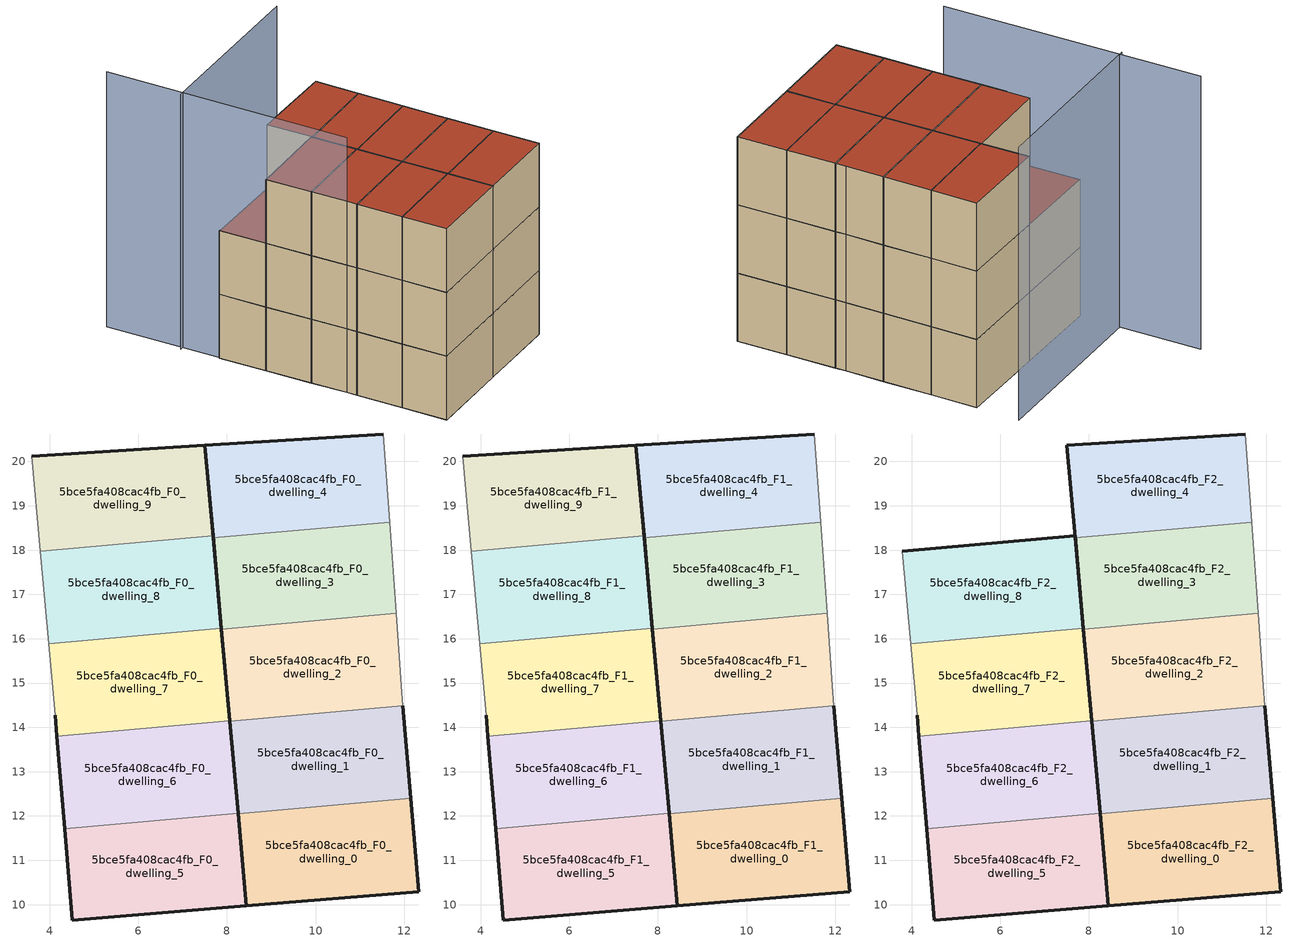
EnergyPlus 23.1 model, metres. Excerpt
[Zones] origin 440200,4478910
5bce5fa408cac4fb_F0_dwelling_0
 floor ground (EU_floor_Construction): 12.33,10.29 12.15,12.4 8.25,12.05 8.44,9.97 z0
 wall outside (EU_wall_Construction): 12.15,12.4 12.33,10.29 8.44,9.97 8.25,12.05 z0:3
 wall to 5bce5fa408cac4fb_F0_dwelling_1 (EU_wall_Construction): 8.25,12.05 12.15,12.4 z0:3
5bce5fa408cac4fb_F0_dwelling_1
 floor ground (EU_floor_Construction): 12.15,12.4 11.97,14.49 8.07,14.14 8.25,12.05 z0
 wall outside (EU_wall_Construction): 8.25,12.05 8.07,14.14 / 11.97,14.49 12.15,12.4 z0:3
 wall to 5bce5fa408cac4fb_F0_dwelling_2 (EU_wall_Construction): 8.07,14.14 11.97,14.49 z0:3
5bce5fa408cac4fb_F0_dwelling_2
 floor ground (EU_floor_Construction): 11.97,14.49 11.93,14.93 11.82,16.57 7.88,16.22 8.07,14.14 z0
 wall outside (EU_wall_Construction): 8.07,14.14 7.88,16.22 z0:3
 wall adiabatic (EU_wall_Construction): 11.82,16.57 11.93,14.93 11.97,14.49 z0:3
 wall to 5bce5fa408cac4fb_F0_dwelling_3 (EU_wall_Construction): 7.88,16.22 11.82,16.57 z0:3
5bce5fa408cac4fb_F0_dwelling_3
 floor ground (EU_floor_Construction): 11.82,16.57 11.67,18.63 7.69,18.27 7.88,16.22 z0
 wall outside (EU_wall_Construction): 7.88,16.22 7.69,18.27 z0:3
 wall to 5bce5fa408cac4fb_F0_dwelling_4 (EU_wall_Construction): 7.69,18.27 11.67,18.63 z0:3
 wall adiabatic (EU_wall_Construction): 11.67,18.63 11.82,16.57 z0:3
5bce5fa408cac4fb_F0_dwelling_4
 floor ground (EU_floor_Construction): 11.67,18.63 11.53,20.62 7.5,20.37 7.69,18.27 z0
 wall outside (EU_wall_Construction): 7.69,18.27 7.5,20.37 11.53,20.62 z0:3
 wall adiabatic (EU_wall_Construction): 11.53,20.62 11.67,18.63 z0:3
5bce5fa408cac4fb_F0_dwelling_5
 floor ground (EU_floor_Construction): 8.44,9.97 8.25,12.07 4.34,11.71 4.51,9.65 z0
 wall outside (EU_wall_Construction): 8.25,12.07 8.44,9.97 4.51,9.65 4.34,11.71 z0:3
 wall to 5bce5fa408cac4fb_F0_dwelling_6 (EU_wall_Construction): 4.34,11.71 8.25,12.07 z0:3
5bce5fa408cac4fb_F0_dwelling_6
 floor ground (EU_floor_Construction): 8.25,12.07 8.06,14.15 4.16,13.8 4.34,11.71 z0
 wall outside (EU_wall_Construction): 4.34,11.71 4.16,13.8 / 8.06,14.15 8.25,12.07 z0:3
 wall to 5bce5fa408cac4fb_F0_dwelling_7 (EU_wall_Construction): 4.16,13.8 8.06,14.15 z0:3
5bce5fa408cac4fb_F0_dwelling_7
 floor ground (EU_floor_Construction): 8.06,14.15 7.88,16.24 3.98,15.89 4.13,14.27 4.16,13.8 z0
 wall outside (EU_wall_Construction): 7.88,16.24 8.06,14.15 / 4.16,13.8 4.13,14.27 z0:3
 wall adiabatic (EU_wall_Construction): 4.13,14.27 3.98,15.89 z0:3
 wall to 5bce5fa408cac4fb_F0_dwelling_8 (EU_wall_Construction): 3.98,15.89 7.88,16.24 z0:3
5bce5fa408cac4fb_F0_dwelling_8
 floor ground (EU_floor_Construction): 7.88,16.24 7.69,18.33 3.79,17.98 3.98,15.89 z0
 wall outside (EU_wall_Construction): 7.69,18.33 7.88,16.24 z0:3
 wall adiabatic (EU_wall_Construction): 3.98,15.89 3.79,17.98 z0:3
 wall to 5bce5fa408cac4fb_F0_dwelling_9 (EU_wall_Construction): 3.79,17.98 7.69,18.33 z0:3
5bce5fa408cac4fb_F0_dwelling_9
 floor ground (EU_floor_Construction): 7.69,18.33 7.5,20.37 3.6,20.12 3.79,17.98 z0
 wall outside (EU_wall_Construction): 3.6,20.12 7.5,20.37 7.69,18.33 z0:3
 wall adiabatic (EU_wall_Construction): 3.79,17.98 3.6,20.12 z0:3
5bce5fa408cac4fb_F1_dwelling_0
 floor to 5bce5fa408cac4fb_F0_dwelling_0 (EU_floor_Construction): 12.33,10.29 12.15,12.4 8.25,12.05 8.44,9.97 z3
 wall outside (EU_wall_Construction): 12.15,12.4 12.33,10.29 8.44,9.97 8.25,12.05 z3:6
 wall to 5bce5fa408cac4fb_F1_dwelling_1 (EU_wall_Construction): 8.25,12.05 12.15,12.4 z3:6
5bce5fa408cac4fb_F1_dwelling_1
 floor to 5bce5fa408cac4fb_F0_dwelling_1 (EU_floor_Construction): 12.15,12.4 11.97,14.49 8.07,14.14 8.25,12.05 z3
 wall outside (EU_wall_Construction): 8.25,12.05 8.07,14.14 / 11.97,14.49 12.15,12.4 z3:6
 wall to 5bce5fa408cac4fb_F1_dwelling_2 (EU_wall_Construction): 8.07,14.14 11.97,14.49 z3:6
5bce5fa408cac4fb_F1_dwelling_2
 floor to 5bce5fa408cac4fb_F0_dwelling_2 (EU_floor_Construction): 11.97,14.49 11.93,14.93 11.82,16.57 7.88,16.22 8.07,14.14 z3
 wall outside (EU_wall_Construction): 8.07,14.14 7.88,16.22 z3:6
 wall adiabatic (EU_wall_Construction): 11.82,16.57 11.93,14.93 11.97,14.49 z3:6
 wall to 5bce5fa408cac4fb_F1_dwelling_3 (EU_wall_Construction): 7.88,16.22 11.82,16.57 z3:6
5bce5fa408cac4fb_F1_dwelling_3
 floor to 5bce5fa408cac4fb_F0_dwelling_3 (EU_floor_Construction): 11.82,16.57 11.67,18.63 7.69,18.27 7.88,16.22 z3
 wall outside (EU_wall_Construction): 7.88,16.22 7.69,18.27 z3:6
 wall to 5bce5fa408cac4fb_F1_dwelling_4 (EU_wall_Construction): 7.69,18.27 11.67,18.63 z3:6
 wall adiabatic (EU_wall_Construction): 11.67,18.63 11.82,16.57 z3:6
5bce5fa408cac4fb_F1_dwelling_4
 floor to 5bce5fa408cac4fb_F0_dwelling_4 (EU_floor_Construction): 11.67,18.63 11.53,20.62 7.5,20.37 7.69,18.27 z3
 wall outside (EU_wall_Construction): 7.69,18.27 7.5,20.37 11.53,20.62 z3:6
 wall adiabatic (EU_wall_Construction): 11.53,20.62 11.67,18.63 z3:6
5bce5fa408cac4fb_F1_dwelling_5
 floor to 5bce5fa408cac4fb_F0_dwelling_5 (EU_floor_Construction): 8.44,9.97 8.25,12.07 4.34,11.71 4.51,9.65 z3
 wall outside (EU_wall_Construction): 8.25,12.07 8.44,9.97 4.51,9.65 4.34,11.71 z3:6
 wall to 5bce5fa408cac4fb_F1_dwelling_6 (EU_wall_Construction): 4.34,11.71 8.25,12.07 z3:6
5bce5fa408cac4fb_F1_dwelling_6
 floor to 5bce5fa408cac4fb_F0_dwelling_6 (EU_floor_Construction): 8.25,12.07 8.06,14.15 4.16,13.8 4.34,11.71 z3
 wall outside (EU_wall_Construction): 4.34,11.71 4.16,13.8 / 8.06,14.15 8.25,12.07 z3:6
 wall to 5bce5fa408cac4fb_F1_dwelling_7 (EU_wall_Construction): 4.16,13.8 8.06,14.15 z3:6
5bce5fa408cac4fb_F1_dwelling_7
 floor to 5bce5fa408cac4fb_F0_dwelling_7 (EU_floor_Construction): 8.06,14.15 7.88,16.24 3.98,15.89 4.13,14.27 4.16,13.8 z3
 wall outside (EU_wall_Construction): 7.88,16.24 8.06,14.15 / 4.16,13.8 4.13,14.27 z3:6
 wall adiabatic (EU_wall_Construction): 4.13,14.27 3.98,15.89 z3:6
 wall to 5bce5fa408cac4fb_F1_dwelling_8 (EU_wall_Construction): 3.98,15.89 7.88,16.24 z3:6
5bce5fa408cac4fb_F1_dwelling_8
 floor to 5bce5fa408cac4fb_F0_dwelling_8 (EU_floor_Construction): 7.88,16.24 7.69,18.33 3.79,17.98 3.98,15.89 z3
 wall outside (EU_wall_Construction): 7.69,18.33 7.88,16.24 z3:6
 wall adiabatic (EU_wall_Construction): 3.98,15.89 3.79,17.98 z3:6
 wall to 5bce5fa408cac4fb_F1_dwelling_9 (EU_wall_Construction): 3.79,17.98 7.69,18.33 z3:6
5bce5fa408cac4fb_F1_dwelling_9
 floor to 5bce5fa408cac4fb_F0_dwelling_9 (EU_floor_Construction): 7.69,18.33 7.5,20.37 3.6,20.12 3.79,17.98 z3
 wall outside (EU_wall_Construction): 3.6,20.12 7.5,20.37 7.69,18.33 z3:6
 wall adiabatic (EU_wall_Construction): 3.79,17.98 3.6,20.12 z3:6
 roof outside (EU_roof_Construction): 7.5,20.37 7.69,18.33 3.79,17.98 3.6,20.12 z6
5bce5fa408cac4fb_F2_dwelling_0
 floor to 5bce5fa408cac4fb_F1_dwelling_0 (EU_floor_Construction): 12.33,10.29 12.15,12.4 8.25,12.05 8.44,9.97 z6
 wall outside (EU_wall_Construction): 12.15,12.4 12.33,10.29 8.44,9.97 8.25,12.05 z6:9
 wall to 5bce5fa408cac4fb_F2_dwelling_1 (EU_wall_Construction): 8.25,12.05 12.15,12.4 z6:9
 roof outside (EU_roof_Construction): 12.15,12.4 12.33,10.29 8.44,9.97 8.25,12.05 z9
5bce5fa408cac4fb_F2_dwelling_1
 floor to 5bce5fa408cac4fb_F1_dwelling_1 (EU_floor_Construction): 12.15,12.4 11.97,14.49 8.07,14.14 8.25,12.05 z6
 wall outside (EU_wall_Construction): 8.25,12.05 8.07,14.14 / 11.97,14.49 12.15,12.4 z6:9
 wall to 5bce5fa408cac4fb_F2_dwelling_2 (EU_wall_Construction): 8.07,14.14 11.97,14.49 z6:9
 roof outside (EU_roof_Construction): 11.97,14.49 12.15,12.4 8.25,12.05 8.07,14.14 z9
5bce5fa408cac4fb_F2_dwelling_2
 floor to 5bce5fa408cac4fb_F1_dwelling_2 (EU_floor_Construction): 11.97,14.49 11.93,14.93 11.82,16.57 7.88,16.22 8.07,14.14 z6
 wall outside (EU_wall_Construction): 8.07,14.14 7.88,16.22 z6:9
 wall adiabatic (EU_wall_Construction): 11.82,16.57 11.93,14.93 11.97,14.49 z6:9
 wall to 5bce5fa408cac4fb_F2_dwelling_3 (EU_wall_Construction): 7.88,16.22 11.82,16.57 z6:9
 roof outside (EU_roof_Construction): 11.82,16.57 11.93,14.93 11.97,14.49 8.07,14.14 7.88,16.22 z9
5bce5fa408cac4fb_F2_dwelling_3
 floor to 5bce5fa408cac4fb_F1_dwelling_3 (EU_floor_Construction): 11.82,16.57 11.67,18.63 7.69,18.27 7.88,16.22 z6
 wall outside (EU_wall_Construction): 7.88,16.22 7.69,18.27 z6:9
 wall to 5bce5fa408cac4fb_F2_dwelling_4 (EU_wall_Construction): 7.69,18.27 11.67,18.63 z6:9
 wall adiabatic (EU_wall_Construction): 11.67,18.63 11.82,16.57 z6:9
 roof outside (EU_roof_Construction): 11.67,18.63 11.82,16.57 7.88,16.22 7.69,18.27 z9
5bce5fa408cac4fb_F2_dwelling_4
 floor to 5bce5fa408cac4fb_F1_dwelling_4 (EU_floor_Construction): 11.67,18.63 11.53,20.62 7.5,20.37 7.69,18.27 z6
 wall outside (EU_wall_Construction): 7.69,18.27 7.5,20.37 11.53,20.62 z6:9
 wall adiabatic (EU_wall_Construction): 11.53,20.62 11.67,18.63 z6:9
 roof outside (EU_roof_Construction): 11.53,20.62 11.67,18.63 7.69,18.27 7.5,20.37 z9
5bce5fa408cac4fb_F2_dwelling_5
 floor to 5bce5fa408cac4fb_F1_dwelling_5 (EU_floor_Construction): 8.44,9.97 8.25,12.07 4.34,11.71 4.51,9.65 z6
 wall outside (EU_wall_Construction): 8.25,12.07 8.44,9.97 4.51,9.65 4.34,11.71 z6:9
 wall to 5bce5fa408cac4fb_F2_dwelling_6 (EU_wall_Construction): 4.34,11.71 8.25,12.07 z6:9
 roof outside (EU_roof_Construction): 8.25,12.07 8.44,9.97 4.51,9.65 4.34,11.71 z9
5bce5fa408cac4fb_F2_dwelling_6
 floor to 5bce5fa408cac4fb_F1_dwelling_6 (EU_floor_Construction): 8.25,12.07 8.06,14.15 4.16,13.8 4.34,11.71 z6
 wall outside (EU_wall_Construction): 4.34,11.71 4.16,13.8 / 8.06,14.15 8.25,12.07 z6:9
 wall to 5bce5fa408cac4fb_F2_dwelling_7 (EU_wall_Construction): 4.16,13.8 8.06,14.15 z6:9
 roof outside (EU_roof_Construction): 8.06,14.15 8.25,12.07 4.34,11.71 4.16,13.8 z9
5bce5fa408cac4fb_F2_dwelling_7
 floor to 5bce5fa408cac4fb_F1_dwelling_7 (EU_floor_Construction): 8.06,14.15 7.88,16.24 3.98,15.89 4.13,14.27 4.16,13.8 z6
 wall outside (EU_wall_Construction): 7.88,16.24 8.06,14.15 / 4.16,13.8 4.13,14.27 z6:9
 wall adiabatic (EU_wall_Construction): 4.13,14.27 3.98,15.89 z6:9
 wall to 5bce5fa408cac4fb_F2_dwelling_8 (EU_wall_Construction): 3.98,15.89 7.88,16.24 z6:9
 roof outside (EU_roof_Construction): 7.88,16.24 8.06,14.15 4.16,13.8 4.13,14.27 3.98,15.89 z9
5bce5fa408cac4fb_F2_dwelling_8
 floor to 5bce5fa408cac4fb_F1_dwelling_8 (EU_floor_Construction): 7.88,16.24 7.69,18.33 3.79,17.98 3.98,15.89 z6
 wall outside (EU_wall_Construction): 3.79,17.98 7.69,18.33 7.88,16.24 z6:9
 wall adiabatic (EU_wall_Construction): 3.98,15.89 3.79,17.98 z6:9
 roof outside (EU_roof_Construction): 7.69,18.33 7.88,16.24 3.98,15.89 3.79,17.98 z9
shading: 11.42,22.44 3.34,21.82 / 3.22,25.32 4.13,14.27 z0:12
[Building]
EU S2 Campaign: North Axis=0; Terrain=City; Solar Distribution=FullExterior
[Site:Location]
Madrid: Latitude=40.5; Longitude=-3.5; Time Zone=1; Elevation=609
[SizingPeriod:WeatherFileDays]
AnnualSizingPeriod: Begin Month=1; Begin Day of Month=1; End Month=12; End Day of Month=31; Day of Week for Start Day=Monday; Use Weather File Daylight Saving Period=No; Use Weather File Rain and Snow Indicators=No
[MATERIAL]
EU_InternalMass_Material: Roughness=MediumRough; Thickness=0.1; Conductivity=1; Density=1800; Specific Heat=900; Thermal Absorptance=0.9; Solar Absorptance=0.7; Visible Absorptance=0.7
[MATERIAL:NOMASS] Roughness=MediumRough; Thermal Absorptance=0.9; Solar Absorptance=0.7; Visible Absorptance=0.7
Name | Thermal Resistance
EU_wall_NoMass | 1.60022
EU_roof_NoMass | 1.57597
EU_floor_NoMass | 0.470652
[CONSTRUCTION]
EU_wall_Construction: EU_wall_NoMass
EU_roof_Construction: EU_roof_NoMass
EU_floor_Construction: EU_floor_NoMass
EU_InternalMass_Construction: EU_InternalMass_Material
[ZONE] Type=1; Multiplier=1; Ceiling Height=autocalculate; Floor Area=autocalculate; Part of Total Floor Area=Yes
Name | Volume
5bce5fa408cac4fb_F0_dwelling_0; 5bce5fa408cac4fb_F1_dwelling_0; 5bce5fa408cac4fb_F2_dwelling_0 | 24.6281
5bce5fa408cac4fb_F0_dwelling_1; 5bce5fa408cac4fb_F1_dwelling_1; 5bce5fa408cac4fb_F2_dwelling_1 | 24.6343
5bce5fa408cac4fb_F0_dwelling_2; 5bce5fa408cac4fb_F1_dwelling_2; 5bce5fa408cac4fb_F2_dwelling_2 | 24.6394
5bce5fa408cac4fb_F0_dwelling_3; 5bce5fa408cac4fb_F1_dwelling_3; 5bce5fa408cac4fb_F2_dwelling_3 | 24.6262
5bce5fa408cac4fb_F0_dwelling_4; 5bce5fa408cac4fb_F1_dwelling_4; 5bce5fa408cac4fb_F2_dwelling_4; 5bce5fa408cac4fb_F0_dwelling_5; 5bce5fa408cac4fb_F1_dwelling_5; 5bce5fa408cac4fb_F2_dwelling_5 | 24.6259
5bce5fa408cac4fb_F0_dwelling_6; 5bce5fa408cac4fb_F1_dwelling_6; 5bce5fa408cac4fb_F2_dwelling_6; 5bce5fa408cac4fb_F0_dwelling_8; 5bce5fa408cac4fb_F1_dwelling_8; 5bce5fa408cac4fb_F2_dwelling_8 | 24.6251
5bce5fa408cac4fb_F0_dwelling_7; 5bce5fa408cac4fb_F1_dwelling_7; 5bce5fa408cac4fb_F2_dwelling_7 | 24.6248
5bce5fa408cac4fb_F0_dwelling_9; 5bce5fa408cac4fb_F1_dwelling_9 | 24.6233
[INTERNALMASS] Construction=EU_InternalMass_Construction
Name | Zone or ZoneList | Surface Area
5bce5fa408cac4fb_F0_dwelling_0_EU_InternalMass | 5bce5fa408cac4fb_F0_dwelling_0 | 8.20921
5bce5fa408cac4fb_F0_dwelling_1_EU_InternalMass | 5bce5fa408cac4fb_F0_dwelling_1 | 8.21152
5bce5fa408cac4fb_F0_dwelling_2_EU_InternalMass | 5bce5fa408cac4fb_F0_dwelling_2 | 8.21287
5bce5fa408cac4fb_F0_dwelling_3_EU_InternalMass | 5bce5fa408cac4fb_F0_dwelling_3 | 8.20878
5bce5fa408cac4fb_F0_dwelling_4_EU_InternalMass | 5bce5fa408cac4fb_F0_dwelling_4 | 8.20869
5bce5fa408cac4fb_F0_dwelling_5_EU_InternalMass | 5bce5fa408cac4fb_F0_dwelling_5 | 8.20865
5bce5fa408cac4fb_F0_dwelling_6_EU_InternalMass | 5bce5fa408cac4fb_F0_dwelling_6 | 8.20846
5bce5fa408cac4fb_F0_dwelling_7_EU_InternalMass | 5bce5fa408cac4fb_F0_dwelling_7 | 8.20806
5bce5fa408cac4fb_F0_dwelling_8_EU_InternalMass | 5bce5fa408cac4fb_F0_dwelling_8 | 8.20835
5bce5fa408cac4fb_F0_dwelling_9_EU_InternalMass | 5bce5fa408cac4fb_F0_dwelling_9 | 8.20779
5bce5fa408cac4fb_F1_dwelling_0_EU_InternalMass | 5bce5fa408cac4fb_F1_dwelling_0 | 8.20921
5bce5fa408cac4fb_F1_dwelling_1_EU_InternalMass | 5bce5fa408cac4fb_F1_dwelling_1 | 8.21152
5bce5fa408cac4fb_F1_dwelling_2_EU_InternalMass | 5bce5fa408cac4fb_F1_dwelling_2 | 8.21287
5bce5fa408cac4fb_F1_dwelling_3_EU_InternalMass | 5bce5fa408cac4fb_F1_dwelling_3 | 8.20878
5bce5fa408cac4fb_F1_dwelling_4_EU_InternalMass | 5bce5fa408cac4fb_F1_dwelling_4 | 8.20869
5bce5fa408cac4fb_F1_dwelling_5_EU_InternalMass | 5bce5fa408cac4fb_F1_dwelling_5 | 8.20865
5bce5fa408cac4fb_F1_dwelling_6_EU_InternalMass | 5bce5fa408cac4fb_F1_dwelling_6 | 8.20846
5bce5fa408cac4fb_F1_dwelling_7_EU_InternalMass | 5bce5fa408cac4fb_F1_dwelling_7 | 8.20806
5bce5fa408cac4fb_F1_dwelling_8_EU_InternalMass | 5bce5fa408cac4fb_F1_dwelling_8 | 8.20835
5bce5fa408cac4fb_F1_dwelling_9_EU_InternalMass | 5bce5fa408cac4fb_F1_dwelling_9 | 8.20779
5bce5fa408cac4fb_F2_dwelling_0_EU_InternalMass | 5bce5fa408cac4fb_F2_dwelling_0 | 10.2611
5bce5fa408cac4fb_F2_dwelling_1_EU_InternalMass | 5bce5fa408cac4fb_F2_dwelling_1 | 10.2628
5bce5fa408cac4fb_F2_dwelling_2_EU_InternalMass | 5bce5fa408cac4fb_F2_dwelling_2 | 10.2604
5bce5fa408cac4fb_F2_dwelling_3_EU_InternalMass | 5bce5fa408cac4fb_F2_dwelling_3 | 10.2616
5bce5fa408cac4fb_F2_dwelling_4_EU_InternalMass | 5bce5fa408cac4fb_F2_dwelling_4 | 10.2607
5bce5fa408cac4fb_F2_dwelling_5_EU_InternalMass | 5bce5fa408cac4fb_F2_dwelling_5 | 10.2634
5bce5fa408cac4fb_F2_dwelling_6_EU_InternalMass | 5bce5fa408cac4fb_F2_dwelling_6 | 6.84126
5bce5fa408cac4fb_F2_dwelling_7_EU_InternalMass | 5bce5fa408cac4fb_F2_dwelling_7 | 6.8428
5bce5fa408cac4fb_F2_dwelling_8_EU_InternalMass | 5bce5fa408cac4fb_F2_dwelling_8 | 6.84182
[OTHEREQUIPMENT] Fuel Type=Electricity; Design Level Calculation Method=Watts/Area; Power per Zone Floor Area=1; Fraction Latent=0; Fraction Radiant=0; Fraction Lost=0; Carbon Dioxide Generation Rate=0; EndUse Subcategory=EU_Step8_InternalGains
Name | Zone or ZoneList or Space or SpaceList | Schedule
EU_Step8_InternalGain_5bce5fa408cac4fb_F0_dwelling_0_f000 | 5bce5fa408cac4fb_F0_dwelling_0 | EU_Step8_GainSchedule_5bce5fa408cac4fb_F0_dwelling_0_f000
EU_Step8_InternalGain_5bce5fa408cac4fb_F0_dwelling_1_f000 | 5bce5fa408cac4fb_F0_dwelling_1 | EU_Step8_GainSchedule_5bce5fa408cac4fb_F0_dwelling_1_f000
EU_Step8_InternalGain_5bce5fa408cac4fb_F0_dwelling_2_f000 | 5bce5fa408cac4fb_F0_dwelling_2 | EU_Step8_GainSchedule_5bce5fa408cac4fb_F0_dwelling_2_f000
EU_Step8_InternalGain_5bce5fa408cac4fb_F0_dwelling_3_f000 | 5bce5fa408cac4fb_F0_dwelling_3 | EU_Step8_GainSchedule_5bce5fa408cac4fb_F0_dwelling_3_f000
EU_Step8_InternalGain_5bce5fa408cac4fb_F0_dwelling_4_f000 | 5bce5fa408cac4fb_F0_dwelling_4 | EU_Step8_GainSchedule_5bce5fa408cac4fb_F0_dwelling_4_f000
EU_Step8_InternalGain_5bce5fa408cac4fb_F0_dwelling_5_f000 | 5bce5fa408cac4fb_F0_dwelling_5 | EU_Step8_GainSchedule_5bce5fa408cac4fb_F0_dwelling_5_f000
EU_Step8_InternalGain_5bce5fa408cac4fb_F0_dwelling_6_f000 | 5bce5fa408cac4fb_F0_dwelling_6 | EU_Step8_GainSchedule_5bce5fa408cac4fb_F0_dwelling_6_f000
EU_Step8_InternalGain_5bce5fa408cac4fb_F0_dwelling_7_f000 | 5bce5fa408cac4fb_F0_dwelling_7 | EU_Step8_GainSchedule_5bce5fa408cac4fb_F0_dwelling_7_f000
EU_Step8_InternalGain_5bce5fa408cac4fb_F0_dwelling_8_f000 | 5bce5fa408cac4fb_F0_dwelling_8 | EU_Step8_GainSchedule_5bce5fa408cac4fb_F0_dwelling_8_f000
EU_Step8_InternalGain_5bce5fa408cac4fb_F0_dwelling_9_f000 | 5bce5fa408cac4fb_F0_dwelling_9 | EU_Step8_GainSchedule_5bce5fa408cac4fb_F0_dwelling_9_f000
EU_Step8_InternalGain_5bce5fa408cac4fb_F1_dwelling_0_f000 | 5bce5fa408cac4fb_F1_dwelling_0 | EU_Step8_GainSchedule_5bce5fa408cac4fb_F1_dwelling_0_f000
EU_Step8_InternalGain_5bce5fa408cac4fb_F1_dwelling_1_f000 | 5bce5fa408cac4fb_F1_dwelling_1 | EU_Step8_GainSchedule_5bce5fa408cac4fb_F1_dwelling_1_f000
EU_Step8_InternalGain_5bce5fa408cac4fb_F1_dwelling_2_f000 | 5bce5fa408cac4fb_F1_dwelling_2 | EU_Step8_GainSchedule_5bce5fa408cac4fb_F1_dwelling_2_f000
EU_Step8_InternalGain_5bce5fa408cac4fb_F1_dwelling_3_f000 | 5bce5fa408cac4fb_F1_dwelling_3 | EU_Step8_GainSchedule_5bce5fa408cac4fb_F1_dwelling_3_f000
EU_Step8_InternalGain_5bce5fa408cac4fb_F1_dwelling_4_f000 | 5bce5fa408cac4fb_F1_dwelling_4 | EU_Step8_GainSchedule_5bce5fa408cac4fb_F1_dwelling_4_f000
EU_Step8_InternalGain_5bce5fa408cac4fb_F1_dwelling_5_f000 | 5bce5fa408cac4fb_F1_dwelling_5 | EU_Step8_GainSchedule_5bce5fa408cac4fb_F1_dwelling_5_f000
EU_Step8_InternalGain_5bce5fa408cac4fb_F1_dwelling_6_f000 | 5bce5fa408cac4fb_F1_dwelling_6 | EU_Step8_GainSchedule_5bce5fa408cac4fb_F1_dwelling_6_f000
EU_Step8_InternalGain_5bce5fa408cac4fb_F1_dwelling_7_f000 | 5bce5fa408cac4fb_F1_dwelling_7 | EU_Step8_GainSchedule_5bce5fa408cac4fb_F1_dwelling_7_f000
EU_Step8_InternalGain_5bce5fa408cac4fb_F1_dwelling_8_f000 | 5bce5fa408cac4fb_F1_dwelling_8 | EU_Step8_GainSchedule_5bce5fa408cac4fb_F1_dwelling_8_f000
EU_Step8_InternalGain_5bce5fa408cac4fb_F1_dwelling_9_f000 | 5bce5fa408cac4fb_F1_dwelling_9 | EU_Step8_GainSchedule_5bce5fa408cac4fb_F1_dwelling_9_f000
EU_Step8_InternalGain_5bce5fa408cac4fb_F2_dwelling_0_f000 | 5bce5fa408cac4fb_F2_dwelling_0 | EU_Step8_GainSchedule_5bce5fa408cac4fb_F2_dwelling_0_f000
EU_Step8_InternalGain_5bce5fa408cac4fb_F2_dwelling_1_f000 | 5bce5fa408cac4fb_F2_dwelling_1 | EU_Step8_GainSchedule_5bce5fa408cac4fb_F2_dwelling_1_f000
EU_Step8_InternalGain_5bce5fa408cac4fb_F2_dwelling_2_f000 | 5bce5fa408cac4fb_F2_dwelling_2 | EU_Step8_GainSchedule_5bce5fa408cac4fb_F2_dwelling_2_f000
EU_Step8_InternalGain_5bce5fa408cac4fb_F2_dwelling_3_f000 | 5bce5fa408cac4fb_F2_dwelling_3 | EU_Step8_GainSchedule_5bce5fa408cac4fb_F2_dwelling_3_f000
EU_Step8_InternalGain_5bce5fa408cac4fb_F2_dwelling_4_f000 | 5bce5fa408cac4fb_F2_dwelling_4 | EU_Step8_GainSchedule_5bce5fa408cac4fb_F2_dwelling_4_f000
EU_Step8_InternalGain_5bce5fa408cac4fb_F2_dwelling_5_f000 | 5bce5fa408cac4fb_F2_dwelling_5 | EU_Step8_GainSchedule_5bce5fa408cac4fb_F2_dwelling_5_f000
EU_Step8_InternalGain_5bce5fa408cac4fb_F2_dwelling_6_f000 | 5bce5fa408cac4fb_F2_dwelling_6 | EU_Step8_GainSchedule_5bce5fa408cac4fb_F2_dwelling_6_f000
EU_Step8_InternalGain_5bce5fa408cac4fb_F2_dwelling_7_f000 | 5bce5fa408cac4fb_F2_dwelling_7 | EU_Step8_GainSchedule_5bce5fa408cac4fb_F2_dwelling_7_f000
EU_Step8_InternalGain_5bce5fa408cac4fb_F2_dwelling_8_f000 | 5bce5fa408cac4fb_F2_dwelling_8 | EU_Step8_GainSchedule_5bce5fa408cac4fb_F2_dwelling_8_f000
[ZONEVENTILATION:DESIGNFLOWRATE] Schedule=EU_AlwaysOn; Design Flow Rate Calculation Method=AirChanges/Hour; Air Changes per Hour=0.480704; Ventilation Type=Natural; Fan Pressure Rise=0; Fan Total Efficiency=1; Constant Term Coefficient=1; Temperature Term Coefficient=0; Velocity Term Coefficient=0; Velocity Squared Term Coefficient=0; Minimum Indoor Temperature=-100; Maximum Indoor Temperature=100; Delta Temperature=-100; Minimum Outdoor Temperature=-100; Maximum Outdoor Temperature=100; Maximum Wind Speed=40
Name | Zone or ZoneList or Space or SpaceList
EU_ConstantAir_5bce5fa408cac4fb_F0_dwelling_0 | 5bce5fa408cac4fb_F0_dwelling_0
EU_ConstantAir_5bce5fa408cac4fb_F0_dwelling_1 | 5bce5fa408cac4fb_F0_dwelling_1
EU_ConstantAir_5bce5fa408cac4fb_F0_dwelling_2 | 5bce5fa408cac4fb_F0_dwelling_2
EU_ConstantAir_5bce5fa408cac4fb_F0_dwelling_3 | 5bce5fa408cac4fb_F0_dwelling_3
EU_ConstantAir_5bce5fa408cac4fb_F0_dwelling_4 | 5bce5fa408cac4fb_F0_dwelling_4
EU_ConstantAir_5bce5fa408cac4fb_F0_dwelling_5 | 5bce5fa408cac4fb_F0_dwelling_5
EU_ConstantAir_5bce5fa408cac4fb_F0_dwelling_6 | 5bce5fa408cac4fb_F0_dwelling_6
EU_ConstantAir_5bce5fa408cac4fb_F0_dwelling_7 | 5bce5fa408cac4fb_F0_dwelling_7
EU_ConstantAir_5bce5fa408cac4fb_F0_dwelling_8 | 5bce5fa408cac4fb_F0_dwelling_8
EU_ConstantAir_5bce5fa408cac4fb_F0_dwelling_9 | 5bce5fa408cac4fb_F0_dwelling_9
EU_ConstantAir_5bce5fa408cac4fb_F1_dwelling_0 | 5bce5fa408cac4fb_F1_dwelling_0
EU_ConstantAir_5bce5fa408cac4fb_F1_dwelling_1 | 5bce5fa408cac4fb_F1_dwelling_1
EU_ConstantAir_5bce5fa408cac4fb_F1_dwelling_2 | 5bce5fa408cac4fb_F1_dwelling_2
EU_ConstantAir_5bce5fa408cac4fb_F1_dwelling_3 | 5bce5fa408cac4fb_F1_dwelling_3
EU_ConstantAir_5bce5fa408cac4fb_F1_dwelling_4 | 5bce5fa408cac4fb_F1_dwelling_4
EU_ConstantAir_5bce5fa408cac4fb_F1_dwelling_5 | 5bce5fa408cac4fb_F1_dwelling_5
EU_ConstantAir_5bce5fa408cac4fb_F1_dwelling_6 | 5bce5fa408cac4fb_F1_dwelling_6
EU_ConstantAir_5bce5fa408cac4fb_F1_dwelling_7 | 5bce5fa408cac4fb_F1_dwelling_7
EU_ConstantAir_5bce5fa408cac4fb_F1_dwelling_8 | 5bce5fa408cac4fb_F1_dwelling_8
EU_ConstantAir_5bce5fa408cac4fb_F1_dwelling_9 | 5bce5fa408cac4fb_F1_dwelling_9
EU_ConstantAir_5bce5fa408cac4fb_F2_dwelling_0 | 5bce5fa408cac4fb_F2_dwelling_0
EU_ConstantAir_5bce5fa408cac4fb_F2_dwelling_1 | 5bce5fa408cac4fb_F2_dwelling_1
EU_ConstantAir_5bce5fa408cac4fb_F2_dwelling_2 | 5bce5fa408cac4fb_F2_dwelling_2
EU_ConstantAir_5bce5fa408cac4fb_F2_dwelling_3 | 5bce5fa408cac4fb_F2_dwelling_3
EU_ConstantAir_5bce5fa408cac4fb_F2_dwelling_4 | 5bce5fa408cac4fb_F2_dwelling_4
EU_ConstantAir_5bce5fa408cac4fb_F2_dwelling_5 | 5bce5fa408cac4fb_F2_dwelling_5
EU_ConstantAir_5bce5fa408cac4fb_F2_dwelling_6 | 5bce5fa408cac4fb_F2_dwelling_6
EU_ConstantAir_5bce5fa408cac4fb_F2_dwelling_7 | 5bce5fa408cac4fb_F2_dwelling_7
EU_ConstantAir_5bce5fa408cac4fb_F2_dwelling_8 | 5bce5fa408cac4fb_F2_dwelling_8
[HVACTEMPLATE:THERMOSTAT] Constant Heating Setpoint=20; Constant Cooling Setpoint=50
EU_HeatOnly_5bce5fa408cac4fb_F0_dwelling_0; EU_HeatOnly_5bce5fa408cac4fb_F0_dwelling_1; EU_HeatOnly_5bce5fa408cac4fb_F0_dwelling_2; EU_HeatOnly_5bce5fa408cac4fb_F0_dwelling_3; EU_HeatOnly_5bce5fa408cac4fb_F0_dwelling_4; EU_HeatOnly_5bce5fa408cac4fb_F0_dwelling_5; EU_HeatOnly_5bce5fa408cac4fb_F0_dwelling_6; EU_HeatOnly_5bce5fa408cac4fb_F0_dwelling_7; EU_HeatOnly_5bce5fa408cac4fb_F0_dwelling_8; EU_HeatOnly_5bce5fa408cac4fb_F0_dwelling_9; EU_HeatOnly_5bce5fa408cac4fb_F1_dwelling_0; EU_HeatOnly_5bce5fa408cac4fb_F1_dwelling_1; EU_HeatOnly_5bce5fa408cac4fb_F1_dwelling_2; EU_HeatOnly_5bce5fa408cac4fb_F1_dwelling_3; EU_HeatOnly_5bce5fa408cac4fb_F1_dwelling_4; EU_HeatOnly_5bce5fa408cac4fb_F1_dwelling_5; EU_HeatOnly_5bce5fa408cac4fb_F1_dwelling_6; EU_HeatOnly_5bce5fa408cac4fb_F1_dwelling_7; EU_HeatOnly_5bce5fa408cac4fb_F1_dwelling_8; EU_HeatOnly_5bce5fa408cac4fb_F1_dwelling_9; EU_HeatOnly_5bce5fa408cac4fb_F2_dwelling_0; EU_HeatOnly_5bce5fa408cac4fb_F2_dwelling_1; EU_HeatOnly_5bce5fa408cac4fb_F2_dwelling_2; EU_HeatOnly_5bce5fa408cac4fb_F2_dwelling_3; EU_HeatOnly_5bce5fa408cac4fb_F2_dwelling_4; EU_HeatOnly_5bce5fa408cac4fb_F2_dwelling_5; EU_HeatOnly_5bce5fa408cac4fb_F2_dwelling_6; EU_HeatOnly_5bce5fa408cac4fb_F2_dwelling_7; EU_HeatOnly_5bce5fa408cac4fb_F2_dwelling_8
[HVACTEMPLATE:ZONE:IDEALLOADSAIRSYSTEM] System Availability Schedule=EU_AlwaysOn; Maximum Heating Supply Air Temperature=50; Minimum Cooling Supply Air Temperature=13; Maximum Heating Supply Air Humidity Ratio=0.0156; Minimum Cooling Supply Air Humidity Ratio=0.0077; Heating Limit=NoLimit; Cooling Limit=NoLimit; Heating Availability Schedule=EU_AlwaysOn; Cooling Availability Schedule=EU_CoolingOff; Dehumidification Control Type=ConstantSensibleHeatRatio; Cooling Sensible Heat Ratio=0.7; Dehumidification Setpoint=60; Humidification Control Type=None; Humidification Setpoint=30; Outdoor Air Method=None; Outdoor Air Flow Rate per Person=0.00944; Outdoor Air Flow Rate per Zone Floor Area=0; Outdoor Air Flow Rate per Zone=0; Demand Controlled Ventilation Type=None; Outdoor Air Economizer Type=NoEconomizer; Heat Recovery Type=None; Sensible Heat Recovery Effectiveness=0.7; Latent Heat Recovery Effectiveness=0.65
Name | Template Thermostat
5bce5fa408cac4fb_F0_dwelling_0 | EU_HeatOnly_5bce5fa408cac4fb_F0_dwelling_0
5bce5fa408cac4fb_F0_dwelling_1 | EU_HeatOnly_5bce5fa408cac4fb_F0_dwelling_1
5bce5fa408cac4fb_F0_dwelling_2 | EU_HeatOnly_5bce5fa408cac4fb_F0_dwelling_2
5bce5fa408cac4fb_F0_dwelling_3 | EU_HeatOnly_5bce5fa408cac4fb_F0_dwelling_3
5bce5fa408cac4fb_F0_dwelling_4 | EU_HeatOnly_5bce5fa408cac4fb_F0_dwelling_4
5bce5fa408cac4fb_F0_dwelling_5 | EU_HeatOnly_5bce5fa408cac4fb_F0_dwelling_5
5bce5fa408cac4fb_F0_dwelling_6 | EU_HeatOnly_5bce5fa408cac4fb_F0_dwelling_6
5bce5fa408cac4fb_F0_dwelling_7 | EU_HeatOnly_5bce5fa408cac4fb_F0_dwelling_7
5bce5fa408cac4fb_F0_dwelling_8 | EU_HeatOnly_5bce5fa408cac4fb_F0_dwelling_8
5bce5fa408cac4fb_F0_dwelling_9 | EU_HeatOnly_5bce5fa408cac4fb_F0_dwelling_9
5bce5fa408cac4fb_F1_dwelling_0 | EU_HeatOnly_5bce5fa408cac4fb_F1_dwelling_0
5bce5fa408cac4fb_F1_dwelling_1 | EU_HeatOnly_5bce5fa408cac4fb_F1_dwelling_1
5bce5fa408cac4fb_F1_dwelling_2 | EU_HeatOnly_5bce5fa408cac4fb_F1_dwelling_2
5bce5fa408cac4fb_F1_dwelling_3 | EU_HeatOnly_5bce5fa408cac4fb_F1_dwelling_3
5bce5fa408cac4fb_F1_dwelling_4 | EU_HeatOnly_5bce5fa408cac4fb_F1_dwelling_4
5bce5fa408cac4fb_F1_dwelling_5 | EU_HeatOnly_5bce5fa408cac4fb_F1_dwelling_5
5bce5fa408cac4fb_F1_dwelling_6 | EU_HeatOnly_5bce5fa408cac4fb_F1_dwelling_6
5bce5fa408cac4fb_F1_dwelling_7 | EU_HeatOnly_5bce5fa408cac4fb_F1_dwelling_7
5bce5fa408cac4fb_F1_dwelling_8 | EU_HeatOnly_5bce5fa408cac4fb_F1_dwelling_8
5bce5fa408cac4fb_F1_dwelling_9 | EU_HeatOnly_5bce5fa408cac4fb_F1_dwelling_9
5bce5fa408cac4fb_F2_dwelling_0 | EU_HeatOnly_5bce5fa408cac4fb_F2_dwelling_0
5bce5fa408cac4fb_F2_dwelling_1 | EU_HeatOnly_5bce5fa408cac4fb_F2_dwelling_1
5bce5fa408cac4fb_F2_dwelling_2 | EU_HeatOnly_5bce5fa408cac4fb_F2_dwelling_2
5bce5fa408cac4fb_F2_dwelling_3 | EU_HeatOnly_5bce5fa408cac4fb_F2_dwelling_3
5bce5fa408cac4fb_F2_dwelling_4 | EU_HeatOnly_5bce5fa408cac4fb_F2_dwelling_4
5bce5fa408cac4fb_F2_dwelling_5 | EU_HeatOnly_5bce5fa408cac4fb_F2_dwelling_5
5bce5fa408cac4fb_F2_dwelling_6 | EU_HeatOnly_5bce5fa408cac4fb_F2_dwelling_6
5bce5fa408cac4fb_F2_dwelling_7 | EU_HeatOnly_5bce5fa408cac4fb_F2_dwelling_7
5bce5fa408cac4fb_F2_dwelling_8 | EU_HeatOnly_5bce5fa408cac4fb_F2_dwelling_8
[SIZING:ZONE] Zone Cooling Design Supply Air Temperature Input Method=SupplyAirTemperature; Zone Cooling Design Supply Air Temperature=13; Zone Heating Design Supply Air Temperature Input Method=SupplyAirTemperature; Zone Heating Design Supply Air Temperature=50; Zone Cooling Design Supply Air Humidity Ratio=0.008; Zone Heating Design Supply Air Humidity Ratio=0.008; Cooling Design Air Flow Method=DesignDay; Cooling Design Air Flow Rate=0; Cooling Minimum Air Flow per Zone Floor Area=0.000762; Cooling Minimum Air Flow=0; Cooling Minimum Air Flow Fraction=0.2; Heating Design Air Flow Method=DesignDay; Heating Design Air Flow Rate=0; Heating Maximum Air Flow per Zone Floor Area=0.002032; Heating Maximum Air Flow=0.141576; Heating Maximum Air Flow Fraction=0.3; Account for Dedicated Outdoor Air System=No; Dedicated Outdoor Air System Control Strategy=NeutralSupplyAir; Dedicated Outdoor Air Low Setpoint Temperature for Design=autosize; Dedicated Outdoor Air High Setpoint Temperature for Design=autosize; Zone Load Sizing Method=Sensible Load Only No Latent Load; Zone Latent Cooling Design Supply Air Humidity Ratio Input Method=HumidityRatioDifference; Zone Cooling Design Supply Air Humidity Ratio Difference=0.005; Zone Latent Heating Design Supply Air Humidity Ratio Input Method=HumidityRatioDifference; Zone Humidification Design Supply Air Humidity Ratio Difference=0.005
5bce5fa408cac4fb_F0_dwelling_0; 5bce5fa408cac4fb_F0_dwelling_1; 5bce5fa408cac4fb_F0_dwelling_2; 5bce5fa408cac4fb_F0_dwelling_3; 5bce5fa408cac4fb_F0_dwelling_4; 5bce5fa408cac4fb_F0_dwelling_5; 5bce5fa408cac4fb_F0_dwelling_6; 5bce5fa408cac4fb_F0_dwelling_7; 5bce5fa408cac4fb_F0_dwelling_8; 5bce5fa408cac4fb_F0_dwelling_9; 5bce5fa408cac4fb_F1_dwelling_0; 5bce5fa408cac4fb_F1_dwelling_1; 5bce5fa408cac4fb_F1_dwelling_2; 5bce5fa408cac4fb_F1_dwelling_3; 5bce5fa408cac4fb_F1_dwelling_4; 5bce5fa408cac4fb_F1_dwelling_5; 5bce5fa408cac4fb_F1_dwelling_6; 5bce5fa408cac4fb_F1_dwelling_7; 5bce5fa408cac4fb_F1_dwelling_8; 5bce5fa408cac4fb_F1_dwelling_9; 5bce5fa408cac4fb_F2_dwelling_0; 5bce5fa408cac4fb_F2_dwelling_1; 5bce5fa408cac4fb_F2_dwelling_2; 5bce5fa408cac4fb_F2_dwelling_3; 5bce5fa408cac4fb_F2_dwelling_4; 5bce5fa408cac4fb_F2_dwelling_5; 5bce5fa408cac4fb_F2_dwelling_6; 5bce5fa408cac4fb_F2_dwelling_7; 5bce5fa408cac4fb_F2_dwelling_8
[SCHEDULE:CONSTANT]
Name | Hourly Value
EU_AlwaysOn | 1
EU_CoolingOff | 0
[SCHEDULE:FILE] Column Number=1; Rows to Skip at Top=0; Number of Hours of Data=8760; Column Separator=Comma; Interpolate to Timestep=No; Minutes per Item=60; Adjust Schedule for Daylight Savings=Yes
Name | File
EU_Step8_GainSchedule_5bce5fa408cac4fb_F0_dwelling_0_f000 | ../../schedules/5bce5fa408cac4fb/5bce5fa408cac4fb_F0_dwelling_0_f000_gain.csv
EU_Step8_GainSchedule_5bce5fa408cac4fb_F0_dwelling_1_f000 | ../../schedules/5bce5fa408cac4fb/5bce5fa408cac4fb_F0_dwelling_1_f000_gain.csv
EU_Step8_GainSchedule_5bce5fa408cac4fb_F0_dwelling_2_f000 | ../../schedules/5bce5fa408cac4fb/5bce5fa408cac4fb_F0_dwelling_2_f000_gain.csv
EU_Step8_GainSchedule_5bce5fa408cac4fb_F0_dwelling_3_f000 | ../../schedules/5bce5fa408cac4fb/5bce5fa408cac4fb_F0_dwelling_3_f000_gain.csv
EU_Step8_GainSchedule_5bce5fa408cac4fb_F0_dwelling_4_f000 | ../../schedules/5bce5fa408cac4fb/5bce5fa408cac4fb_F0_dwelling_4_f000_gain.csv
EU_Step8_GainSchedule_5bce5fa408cac4fb_F0_dwelling_5_f000 | ../../schedules/5bce5fa408cac4fb/5bce5fa408cac4fb_F0_dwelling_5_f000_gain.csv
EU_Step8_GainSchedule_5bce5fa408cac4fb_F0_dwelling_6_f000 | ../../schedules/5bce5fa408cac4fb/5bce5fa408cac4fb_F0_dwelling_6_f000_gain.csv
EU_Step8_GainSchedule_5bce5fa408cac4fb_F0_dwelling_7_f000 | ../../schedules/5bce5fa408cac4fb/5bce5fa408cac4fb_F0_dwelling_7_f000_gain.csv
EU_Step8_GainSchedule_5bce5fa408cac4fb_F0_dwelling_8_f000 | ../../schedules/5bce5fa408cac4fb/5bce5fa408cac4fb_F0_dwelling_8_f000_gain.csv
EU_Step8_GainSchedule_5bce5fa408cac4fb_F0_dwelling_9_f000 | ../../schedules/5bce5fa408cac4fb/5bce5fa408cac4fb_F0_dwelling_9_f000_gain.csv
EU_Step8_GainSchedule_5bce5fa408cac4fb_F1_dwelling_0_f000 | ../../schedules/5bce5fa408cac4fb/5bce5fa408cac4fb_F1_dwelling_0_f000_gain.csv
EU_Step8_GainSchedule_5bce5fa408cac4fb_F1_dwelling_1_f000 | ../../schedules/5bce5fa408cac4fb/5bce5fa408cac4fb_F1_dwelling_1_f000_gain.csv
EU_Step8_GainSchedule_5bce5fa408cac4fb_F1_dwelling_2_f000 | ../../schedules/5bce5fa408cac4fb/5bce5fa408cac4fb_F1_dwelling_2_f000_gain.csv
EU_Step8_GainSchedule_5bce5fa408cac4fb_F1_dwelling_3_f000 | ../../schedules/5bce5fa408cac4fb/5bce5fa408cac4fb_F1_dwelling_3_f000_gain.csv
EU_Step8_GainSchedule_5bce5fa408cac4fb_F1_dwelling_4_f000 | ../../schedules/5bce5fa408cac4fb/5bce5fa408cac4fb_F1_dwelling_4_f000_gain.csv
EU_Step8_GainSchedule_5bce5fa408cac4fb_F1_dwelling_5_f000 | ../../schedules/5bce5fa408cac4fb/5bce5fa408cac4fb_F1_dwelling_5_f000_gain.csv
EU_Step8_GainSchedule_5bce5fa408cac4fb_F1_dwelling_6_f000 | ../../schedules/5bce5fa408cac4fb/5bce5fa408cac4fb_F1_dwelling_6_f000_gain.csv
EU_Step8_GainSchedule_5bce5fa408cac4fb_F1_dwelling_7_f000 | ../../schedules/5bce5fa408cac4fb/5bce5fa408cac4fb_F1_dwelling_7_f000_gain.csv
EU_Step8_GainSchedule_5bce5fa408cac4fb_F1_dwelling_8_f000 | ../../schedules/5bce5fa408cac4fb/5bce5fa408cac4fb_F1_dwelling_8_f000_gain.csv
EU_Step8_GainSchedule_5bce5fa408cac4fb_F1_dwelling_9_f000 | ../../schedules/5bce5fa408cac4fb/5bce5fa408cac4fb_F1_dwelling_9_f000_gain.csv
EU_Step8_GainSchedule_5bce5fa408cac4fb_F2_dwelling_0_f000 | ../../schedules/5bce5fa408cac4fb/5bce5fa408cac4fb_F2_dwelling_0_f000_gain.csv
EU_Step8_GainSchedule_5bce5fa408cac4fb_F2_dwelling_1_f000 | ../../schedules/5bce5fa408cac4fb/5bce5fa408cac4fb_F2_dwelling_1_f000_gain.csv
EU_Step8_GainSchedule_5bce5fa408cac4fb_F2_dwelling_2_f000 | ../../schedules/5bce5fa408cac4fb/5bce5fa408cac4fb_F2_dwelling_2_f000_gain.csv
EU_Step8_GainSchedule_5bce5fa408cac4fb_F2_dwelling_3_f000 | ../../schedules/5bce5fa408cac4fb/5bce5fa408cac4fb_F2_dwelling_3_f000_gain.csv
EU_Step8_GainSchedule_5bce5fa408cac4fb_F2_dwelling_4_f000 | ../../schedules/5bce5fa408cac4fb/5bce5fa408cac4fb_F2_dwelling_4_f000_gain.csv
EU_Step8_GainSchedule_5bce5fa408cac4fb_F2_dwelling_5_f000 | ../../schedules/5bce5fa408cac4fb/5bce5fa408cac4fb_F2_dwelling_5_f000_gain.csv
EU_Step8_GainSchedule_5bce5fa408cac4fb_F2_dwelling_6_f000 | ../../schedules/5bce5fa408cac4fb/5bce5fa408cac4fb_F2_dwelling_6_f000_gain.csv
EU_Step8_GainSchedule_5bce5fa408cac4fb_F2_dwelling_7_f000 | ../../schedules/5bce5fa408cac4fb/5bce5fa408cac4fb_F2_dwelling_7_f000_gain.csv
EU_Step8_GainSchedule_5bce5fa408cac4fb_F2_dwelling_8_f000 | ../../schedules/5bce5fa408cac4fb/5bce5fa408cac4fb_F2_dwelling_8_f000_gain.csv
